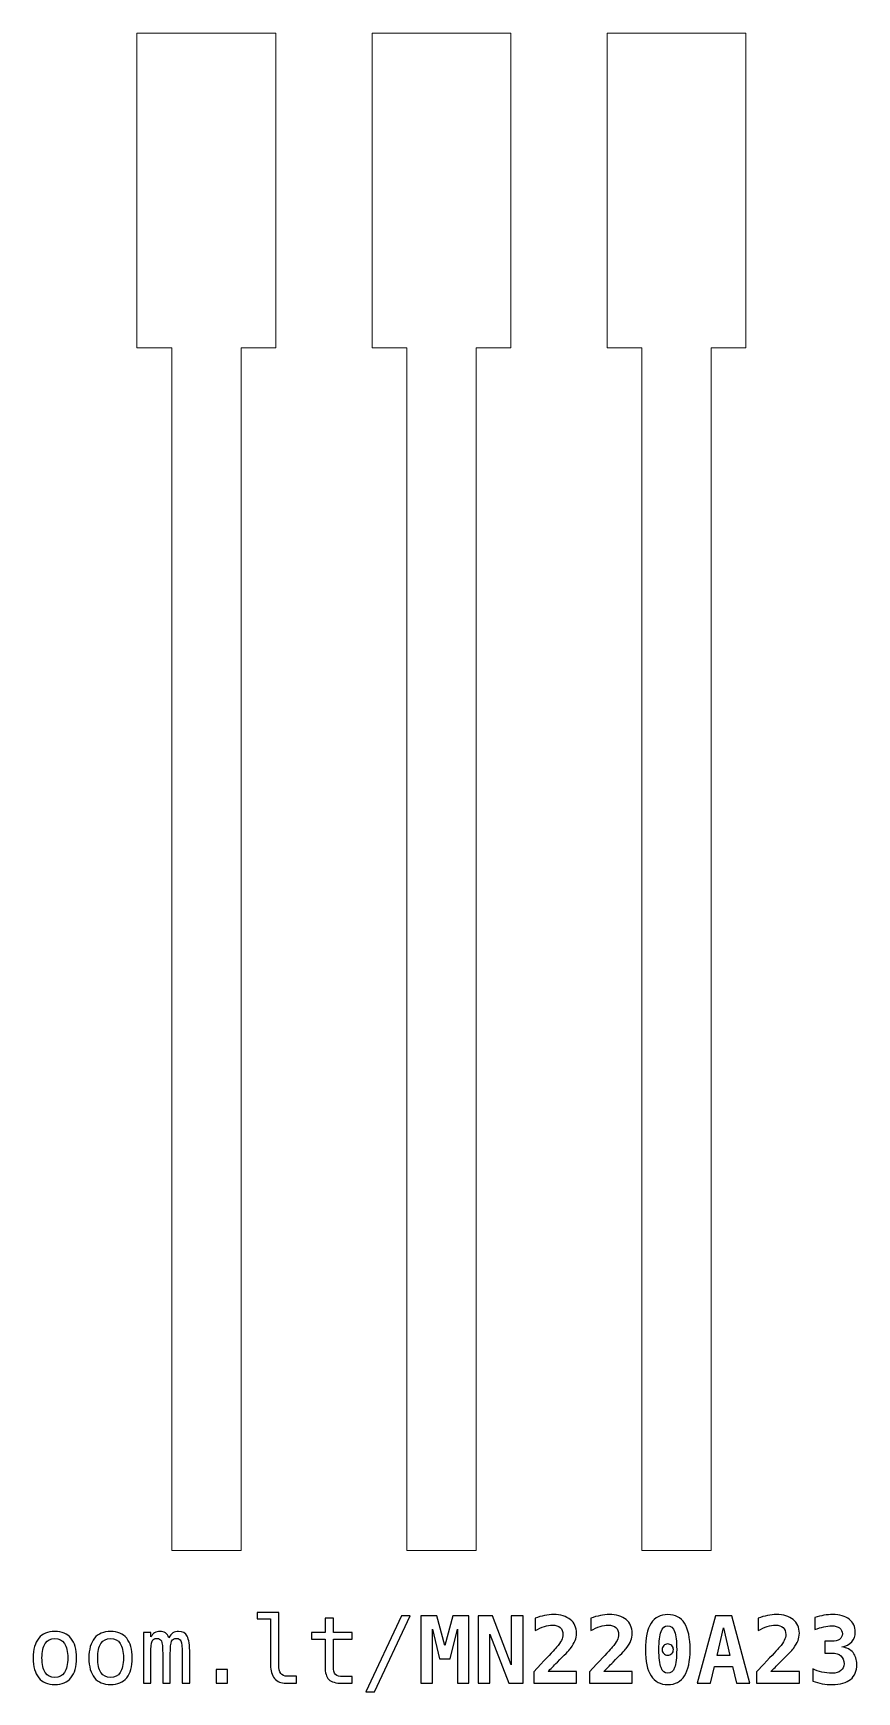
# Model space of a CAD drawing. Header units: centimetres. Extents: x -11.36 to -9.65, y -16.64 to -13.
# Drawn here: x -10.941 to -10.051, y -16.643 to -14.85 of the extents above; entities that cross this region are included whole.
import ezdxf

# ---------------------------------------------------------------- set-up
doc = ezdxf.new("R2010")
doc.units = ezdxf.units.CM
doc.header["$MEASUREMENT"] = 0
doc.layers.add('Layer 1', color=7, linetype='Continuous')

msp = doc.modelspace()

# ---------------------------------------------------------------- linework, layer by layer
at = {"layer": 'Layer 1', "lineweight": 20}
for points in [[(-10.829, -14.85001), (-10.829, -14.85001), (-10.679, -14.85001), (-10.679, -14.85001), (-10.679, -14.85001), (-10.679, -14.85001), (-10.679, -15.19001), (-10.679, -15.19001), (-10.679, -15.19001), (-10.679, -15.19001), (-10.7165, -15.19001), (-10.7165, -15.19001), (-10.7165, -15.19001), (-10.7165, -15.19001), (-10.7165, -16.49), (-10.7165, -16.49), (-10.7165, -16.49), (-10.7165, -16.49), (-10.7915, -16.49), (-10.7915, -16.49), (-10.7915, -16.49), (-10.7915, -16.49), (-10.7915, -15.19001), (-10.7915, -15.19001), (-10.7915, -15.19001), (-10.7915, -15.19001), (-10.829, -15.19001), (-10.829, -15.19001), (-10.829, -15.19001), (-10.829, -15.19001), (-10.829, -14.85001), (-10.829, -14.85001)], [(-10.575, -14.85001), (-10.575, -14.85001), (-10.425, -14.85001), (-10.425, -14.85001), (-10.425, -14.85001), (-10.425, -14.85001), (-10.425, -15.19001), (-10.425, -15.19001), (-10.425, -15.19001), (-10.425, -15.19001), (-10.4625, -15.19001), (-10.4625, -15.19001), (-10.4625, -15.19001), (-10.4625, -15.19001), (-10.4625, -16.49), (-10.4625, -16.49), (-10.4625, -16.49), (-10.4625, -16.49), (-10.5375, -16.49), (-10.5375, -16.49), (-10.5375, -16.49), (-10.5375, -16.49), (-10.5375, -15.19001), (-10.5375, -15.19001), (-10.5375, -15.19001), (-10.5375, -15.19001), (-10.575, -15.19001), (-10.575, -15.19001), (-10.575, -15.19001), (-10.575, -15.19001), (-10.575, -14.85001), (-10.575, -14.85001)], [(-10.321, -14.85001), (-10.321, -14.85001), (-10.171, -14.85001), (-10.171, -14.85001), (-10.171, -14.85001), (-10.171, -14.85001), (-10.171, -15.19001), (-10.171, -15.19001), (-10.171, -15.19001), (-10.171, -15.19001), (-10.2085, -15.19001), (-10.2085, -15.19001), (-10.2085, -15.19001), (-10.2085, -15.19001), (-10.2085, -16.49), (-10.2085, -16.49), (-10.2085, -16.49), (-10.2085, -16.49), (-10.2835, -16.49), (-10.2835, -16.49), (-10.2835, -16.49), (-10.2835, -16.49), (-10.2835, -15.19001), (-10.2835, -15.19001), (-10.2835, -15.19001), (-10.2835, -15.19001), (-10.321, -15.19001), (-10.321, -15.19001), (-10.321, -15.19001), (-10.321, -15.19001), (-10.321, -14.85001), (-10.321, -14.85001)]]:
    msp.add_open_spline(points, degree=3, knots=[0, 0, 0, 0, 0.125, 0.125, 0.125, 0.125, 0.25, 0.25, 0.25, 0.25, 0.375, 0.375, 0.375, 0.375, 0.5, 0.5, 0.5, 0.5, 0.625, 0.625, 0.625, 0.625, 0.75, 0.75, 0.75, 0.75, 0.875, 0.875, 0.875, 0.875, 1, 1, 1, 1], dxfattribs=at)
at = {"layer": 'Layer 1', "color": 250}
for points, knots in [([(-10.67578, -16.6138), (-10.67578, -16.61784), (-10.67504, -16.62087), (-10.67356, -16.62292), (-10.67356, -16.62292), (-10.67208, -16.62497), (-10.66989, -16.626), (-10.66699, -16.626), (-10.66699, -16.626), (-10.66699, -16.626), (-10.65649, -16.626), (-10.65649, -16.626), (-10.65649, -16.626), (-10.65649, -16.626), (-10.65649, -16.63362), (-10.65649, -16.63362), (-10.65649, -16.63362), (-10.65649, -16.63362), (-10.66786, -16.63362), (-10.66786, -16.63362), (-10.66786, -16.63362), (-10.67324, -16.63362), (-10.67739, -16.63189), (-10.68034, -16.62844), (-10.68034, -16.62844), (-10.68329, -16.62499), (-10.68476, -16.6201), (-10.68476, -16.6138), (-10.68476, -16.6138), (-10.68476, -16.6138), (-10.68476, -16.56413), (-10.68476, -16.56413), (-10.68476, -16.56413), (-10.68476, -16.56413), (-10.69916, -16.56413), (-10.69916, -16.56413), (-10.69916, -16.56413), (-10.69916, -16.56413), (-10.69916, -16.5571), (-10.69916, -16.5571), (-10.69916, -16.5571), (-10.69916, -16.5571), (-10.67578, -16.5571), (-10.67578, -16.5571), (-10.67578, -16.5571), (-10.67578, -16.5571), (-10.67578, -16.6138), (-10.67578, -16.6138)], [0, 0, 0, 0, 0.0833333, 0.0833333, 0.0833333, 0.0833333, 0.1666667, 0.1666667, 0.1666667, 0.1666667, 0.25, 0.25, 0.25, 0.25, 0.3333333, 0.3333333, 0.3333333, 0.3333333, 0.4166667, 0.4166667, 0.4166667, 0.4166667, 0.5, 0.5, 0.5, 0.5, 0.5833333, 0.5833333, 0.5833333, 0.5833333, 0.6666667, 0.6666667, 0.6666667, 0.6666667, 0.75, 0.75, 0.75, 0.75, 0.8333333, 0.8333333, 0.8333333, 0.8333333, 0.9166667, 0.9166667, 0.9166667, 0.9166667, 1, 1, 1, 1]), ([(-10.61678, -16.5634), (-10.61678, -16.5634), (-10.61678, -16.57893), (-10.61678, -16.57893), (-10.61678, -16.57893), (-10.61678, -16.57893), (-10.59636, -16.57893), (-10.59636, -16.57893), (-10.59636, -16.57893), (-10.59636, -16.57893), (-10.59636, -16.58592), (-10.59636, -16.58592), (-10.59636, -16.58592), (-10.59636, -16.58592), (-10.61678, -16.58592), (-10.61678, -16.58592), (-10.61678, -16.58592), (-10.61678, -16.58592), (-10.61678, -16.6156), (-10.61678, -16.6156), (-10.61678, -16.6156), (-10.61678, -16.61964), (-10.61602, -16.62245), (-10.61448, -16.62404), (-10.61448, -16.62404), (-10.61295, -16.62564), (-10.61028, -16.62644), (-10.60648, -16.62644), (-10.60648, -16.62644), (-10.60648, -16.62644), (-10.59636, -16.62644), (-10.59636, -16.62644), (-10.59636, -16.62644), (-10.59636, -16.62644), (-10.59636, -16.63362), (-10.59636, -16.63362), (-10.59636, -16.63362), (-10.59636, -16.63362), (-10.60735, -16.63362), (-10.60735, -16.63362), (-10.60735, -16.63362), (-10.6141, -16.63362), (-10.61885, -16.63227), (-10.62162, -16.62957), (-10.62162, -16.62957), (-10.62438, -16.62687), (-10.62577, -16.6222), (-10.62577, -16.6156), (-10.62577, -16.6156), (-10.62577, -16.6156), (-10.62577, -16.58592), (-10.62577, -16.58592), (-10.62577, -16.58592), (-10.62577, -16.58592), (-10.64037, -16.58592), (-10.64037, -16.58592), (-10.64037, -16.58592), (-10.64037, -16.58592), (-10.64037, -16.57893), (-10.64037, -16.57893), (-10.64037, -16.57893), (-10.64037, -16.57893), (-10.62577, -16.57893), (-10.62577, -16.57893), (-10.62577, -16.57893), (-10.62577, -16.57893), (-10.62577, -16.5634), (-10.62577, -16.5634), (-10.62577, -16.5634), (-10.62577, -16.5634), (-10.61678, -16.5634), (-10.61678, -16.5634)], [0, 0, 0, 0, 0.0555556, 0.0555556, 0.0555556, 0.0555556, 0.1111111, 0.1111111, 0.1111111, 0.1111111, 0.1666667, 0.1666667, 0.1666667, 0.1666667, 0.2222222, 0.2222222, 0.2222222, 0.2222222, 0.2777778, 0.2777778, 0.2777778, 0.2777778, 0.3333333, 0.3333333, 0.3333333, 0.3333333, 0.3888889, 0.3888889, 0.3888889, 0.3888889, 0.4444444, 0.4444444, 0.4444444, 0.4444444, 0.5, 0.5, 0.5, 0.5, 0.5555556, 0.5555556, 0.5555556, 0.5555556, 0.6111111, 0.6111111, 0.6111111, 0.6111111, 0.6666667, 0.6666667, 0.6666667, 0.6666667, 0.7222222, 0.7222222, 0.7222222, 0.7222222, 0.7777778, 0.7777778, 0.7777778, 0.7777778, 0.8333333, 0.8333333, 0.8333333, 0.8333333, 0.8888889, 0.8888889, 0.8888889, 0.8888889, 0.9444444, 0.9444444, 0.9444444, 0.9444444, 1, 1, 1, 1]), ([(-10.54314, -16.56071), (-10.54314, -16.56071), (-10.53385, -16.56071), (-10.53385, -16.56071), (-10.53385, -16.56071), (-10.53385, -16.56071), (-10.57224, -16.6429), (-10.57224, -16.6429), (-10.57224, -16.6429), (-10.57224, -16.6429), (-10.58158, -16.6429), (-10.58158, -16.6429), (-10.58158, -16.6429), (-10.58158, -16.6429), (-10.54314, -16.56071), (-10.54314, -16.56071)], [0, 0, 0, 0, 0.25, 0.25, 0.25, 0.25, 0.5, 0.5, 0.5, 0.5, 0.75, 0.75, 0.75, 0.75, 1, 1, 1, 1]), ([(-10.52215, -16.56071), (-10.52215, -16.56071), (-10.50496, -16.56071), (-10.50496, -16.56071), (-10.50496, -16.56071), (-10.50496, -16.56071), (-10.49626, -16.5927), (-10.49626, -16.5927), (-10.49626, -16.5927), (-10.49626, -16.5927), (-10.48763, -16.56071), (-10.48763, -16.56071), (-10.48763, -16.56071), (-10.48763, -16.56071), (-10.47034, -16.56071), (-10.47034, -16.56071), (-10.47034, -16.56071), (-10.47034, -16.56071), (-10.47034, -16.63362), (-10.47034, -16.63362), (-10.47034, -16.63362), (-10.47034, -16.63362), (-10.48275, -16.63362), (-10.48275, -16.63362), (-10.48275, -16.63362), (-10.48275, -16.63362), (-10.48275, -16.57521), (-10.48275, -16.57521), (-10.48275, -16.57521), (-10.48275, -16.57521), (-10.49046, -16.6071), (-10.49046, -16.6071), (-10.49046, -16.6071), (-10.49046, -16.6071), (-10.50193, -16.6071), (-10.50193, -16.6071), (-10.50193, -16.6071), (-10.50193, -16.6071), (-10.50975, -16.57521), (-10.50975, -16.57521), (-10.50975, -16.57521), (-10.50975, -16.57521), (-10.50975, -16.63362), (-10.50975, -16.63362), (-10.50975, -16.63362), (-10.50975, -16.63362), (-10.52215, -16.63362), (-10.52215, -16.63362), (-10.52215, -16.63362), (-10.52215, -16.63362), (-10.52215, -16.56071), (-10.52215, -16.56071)], [0, 0, 0, 0, 0.0769231, 0.0769231, 0.0769231, 0.0769231, 0.1538462, 0.1538462, 0.1538462, 0.1538462, 0.2307692, 0.2307692, 0.2307692, 0.2307692, 0.3076923, 0.3076923, 0.3076923, 0.3076923, 0.3846154, 0.3846154, 0.3846154, 0.3846154, 0.4615385, 0.4615385, 0.4615385, 0.4615385, 0.5384615, 0.5384615, 0.5384615, 0.5384615, 0.6153846, 0.6153846, 0.6153846, 0.6153846, 0.6923077, 0.6923077, 0.6923077, 0.6923077, 0.7692308, 0.7692308, 0.7692308, 0.7692308, 0.8461538, 0.8461538, 0.8461538, 0.8461538, 0.9230769, 0.9230769, 0.9230769, 0.9230769, 1, 1, 1, 1]), ([(-10.46032, -16.56071), (-10.46032, -16.56071), (-10.44484, -16.56071), (-10.44484, -16.56071), (-10.44484, -16.56071), (-10.44484, -16.56071), (-10.42454, -16.6137), (-10.42454, -16.6137), (-10.42454, -16.6137), (-10.42454, -16.6137), (-10.42454, -16.56071), (-10.42454, -16.56071), (-10.42454, -16.56071), (-10.42454, -16.56071), (-10.41183, -16.56071), (-10.41183, -16.56071), (-10.41183, -16.56071), (-10.41183, -16.56071), (-10.41183, -16.63362), (-10.41183, -16.63362), (-10.41183, -16.63362), (-10.41183, -16.63362), (-10.42722, -16.63362), (-10.42722, -16.63362), (-10.42722, -16.63362), (-10.42722, -16.63362), (-10.44762, -16.58063), (-10.44762, -16.58063), (-10.44762, -16.58063), (-10.44762, -16.58063), (-10.44762, -16.63362), (-10.44762, -16.63362), (-10.44762, -16.63362), (-10.44762, -16.63362), (-10.46032, -16.63362), (-10.46032, -16.63362), (-10.46032, -16.63362), (-10.46032, -16.63362), (-10.46032, -16.56071), (-10.46032, -16.56071)], [0, 0, 0, 0, 0.1, 0.1, 0.1, 0.1, 0.2, 0.2, 0.2, 0.2, 0.3, 0.3, 0.3, 0.3, 0.4, 0.4, 0.4, 0.4, 0.5, 0.5, 0.5, 0.5, 0.6, 0.6, 0.6, 0.6, 0.7, 0.7, 0.7, 0.7, 0.8, 0.8, 0.8, 0.8, 0.9, 0.9, 0.9, 0.9, 1, 1, 1, 1]), ([(-10.38474, -16.62092), (-10.38474, -16.62092), (-10.35402, -16.62092), (-10.35402, -16.62092), (-10.35402, -16.62092), (-10.35402, -16.62092), (-10.35402, -16.63362), (-10.35402, -16.63362), (-10.35402, -16.63362), (-10.35402, -16.63362), (-10.40031, -16.63362), (-10.40031, -16.63362), (-10.40031, -16.63362), (-10.40031, -16.63362), (-10.40031, -16.6213), (-10.40031, -16.6213), (-10.40031, -16.6213), (-10.40031, -16.6213), (-10.3925, -16.61302), (-10.3925, -16.61302), (-10.3925, -16.61302), (-10.38323, -16.60315), (-10.37759, -16.59708), (-10.37561, -16.5948), (-10.37561, -16.5948), (-10.37318, -16.592), (-10.37141, -16.58952), (-10.37034, -16.58735), (-10.37034, -16.58735), (-10.36926, -16.58518), (-10.36873, -16.58305), (-10.36873, -16.58093), (-10.36873, -16.58093), (-10.36873, -16.57768), (-10.36971, -16.57516), (-10.37168, -16.5734), (-10.37168, -16.5734), (-10.37364, -16.57161), (-10.37644, -16.57073), (-10.38004, -16.57073), (-10.38004, -16.57073), (-10.38263, -16.57073), (-10.38551, -16.57125), (-10.38871, -16.57226), (-10.38871, -16.57226), (-10.39193, -16.5733), (-10.39526, -16.57478), (-10.39875, -16.57673), (-10.39875, -16.57673), (-10.39875, -16.57673), (-10.39875, -16.5633), (-10.39875, -16.5633), (-10.39875, -16.5633), (-10.39526, -16.56203), (-10.39186, -16.56106), (-10.38851, -16.5604), (-10.38851, -16.5604), (-10.38518, -16.55973), (-10.38198, -16.5594), (-10.37893, -16.5594), (-10.37893, -16.5594), (-10.37121, -16.5594), (-10.36514, -16.5612), (-10.36074, -16.5648), (-10.36074, -16.5648), (-10.35633, -16.56838), (-10.35412, -16.5733), (-10.35412, -16.57951), (-10.35412, -16.57951), (-10.35412, -16.58238), (-10.35461, -16.58507), (-10.35556, -16.58757), (-10.35556, -16.58757), (-10.35653, -16.59008), (-10.35818, -16.59287), (-10.36053, -16.59592), (-10.36053, -16.59592), (-10.36224, -16.59813), (-10.36698, -16.60312), (-10.37473, -16.61087), (-10.37473, -16.61087), (-10.37893, -16.61505), (-10.38226, -16.61842), (-10.38474, -16.62092)], [0, 0, 0, 0, 0.047619, 0.047619, 0.047619, 0.047619, 0.0952381, 0.0952381, 0.0952381, 0.0952381, 0.1428571, 0.1428571, 0.1428571, 0.1428571, 0.1904762, 0.1904762, 0.1904762, 0.1904762, 0.2380952, 0.2380952, 0.2380952, 0.2380952, 0.2857143, 0.2857143, 0.2857143, 0.2857143, 0.3333333, 0.3333333, 0.3333333, 0.3333333, 0.3809524, 0.3809524, 0.3809524, 0.3809524, 0.4285714, 0.4285714, 0.4285714, 0.4285714, 0.4761905, 0.4761905, 0.4761905, 0.4761905, 0.5238095, 0.5238095, 0.5238095, 0.5238095, 0.5714286, 0.5714286, 0.5714286, 0.5714286, 0.6190476, 0.6190476, 0.6190476, 0.6190476, 0.6666667, 0.6666667, 0.6666667, 0.6666667, 0.7142857, 0.7142857, 0.7142857, 0.7142857, 0.7619048, 0.7619048, 0.7619048, 0.7619048, 0.8095238, 0.8095238, 0.8095238, 0.8095238, 0.8571429, 0.8571429, 0.8571429, 0.8571429, 0.9047619, 0.9047619, 0.9047619, 0.9047619, 0.952381, 0.952381, 0.952381, 0.952381, 1, 1, 1, 1]), ([(-10.32453, -16.62092), (-10.32453, -16.62092), (-10.29381, -16.62092), (-10.29381, -16.62092), (-10.29381, -16.62092), (-10.29381, -16.62092), (-10.29381, -16.63362), (-10.29381, -16.63362), (-10.29381, -16.63362), (-10.29381, -16.63362), (-10.3401, -16.63362), (-10.3401, -16.63362), (-10.3401, -16.63362), (-10.3401, -16.63362), (-10.3401, -16.6213), (-10.3401, -16.6213), (-10.3401, -16.6213), (-10.3401, -16.6213), (-10.33229, -16.61302), (-10.33229, -16.61302), (-10.33229, -16.61302), (-10.32302, -16.60315), (-10.31738, -16.59708), (-10.3154, -16.5948), (-10.3154, -16.5948), (-10.31297, -16.592), (-10.3112, -16.58952), (-10.31013, -16.58735), (-10.31013, -16.58735), (-10.30905, -16.58518), (-10.30852, -16.58305), (-10.30852, -16.58093), (-10.30852, -16.58093), (-10.30852, -16.57768), (-10.3095, -16.57516), (-10.31147, -16.5734), (-10.31147, -16.5734), (-10.31343, -16.57161), (-10.31623, -16.57073), (-10.31983, -16.57073), (-10.31983, -16.57073), (-10.32242, -16.57073), (-10.3253, -16.57125), (-10.3285, -16.57226), (-10.3285, -16.57226), (-10.33172, -16.5733), (-10.33505, -16.57478), (-10.33854, -16.57673), (-10.33854, -16.57673), (-10.33854, -16.57673), (-10.33854, -16.5633), (-10.33854, -16.5633), (-10.33854, -16.5633), (-10.33505, -16.56203), (-10.33165, -16.56106), (-10.3283, -16.5604), (-10.3283, -16.5604), (-10.32497, -16.55973), (-10.32177, -16.5594), (-10.31872, -16.5594), (-10.31872, -16.5594), (-10.311, -16.5594), (-10.30493, -16.5612), (-10.30053, -16.5648), (-10.30053, -16.5648), (-10.29612, -16.56838), (-10.29391, -16.5733), (-10.29391, -16.57951), (-10.29391, -16.57951), (-10.29391, -16.58238), (-10.2944, -16.58507), (-10.29535, -16.58757), (-10.29535, -16.58757), (-10.29632, -16.59008), (-10.29797, -16.59287), (-10.30032, -16.59592), (-10.30032, -16.59592), (-10.30203, -16.59813), (-10.30677, -16.60312), (-10.31452, -16.61087), (-10.31452, -16.61087), (-10.31872, -16.61505), (-10.32205, -16.61842), (-10.32453, -16.62092)], [0, 0, 0, 0, 0.047619, 0.047619, 0.047619, 0.047619, 0.0952381, 0.0952381, 0.0952381, 0.0952381, 0.1428571, 0.1428571, 0.1428571, 0.1428571, 0.1904762, 0.1904762, 0.1904762, 0.1904762, 0.2380952, 0.2380952, 0.2380952, 0.2380952, 0.2857143, 0.2857143, 0.2857143, 0.2857143, 0.3333333, 0.3333333, 0.3333333, 0.3333333, 0.3809524, 0.3809524, 0.3809524, 0.3809524, 0.4285714, 0.4285714, 0.4285714, 0.4285714, 0.4761905, 0.4761905, 0.4761905, 0.4761905, 0.5238095, 0.5238095, 0.5238095, 0.5238095, 0.5714286, 0.5714286, 0.5714286, 0.5714286, 0.6190476, 0.6190476, 0.6190476, 0.6190476, 0.6666667, 0.6666667, 0.6666667, 0.6666667, 0.7142857, 0.7142857, 0.7142857, 0.7142857, 0.7619048, 0.7619048, 0.7619048, 0.7619048, 0.8095238, 0.8095238, 0.8095238, 0.8095238, 0.8571429, 0.8571429, 0.8571429, 0.8571429, 0.9047619, 0.9047619, 0.9047619, 0.9047619, 0.952381, 0.952381, 0.952381, 0.952381, 1, 1, 1, 1]), ([(-10.27951, -16.59723), (-10.27951, -16.58462), (-10.27751, -16.57515), (-10.27351, -16.56885), (-10.27351, -16.56885), (-10.26949, -16.56255), (-10.26347, -16.5594), (-10.25542, -16.5594), (-10.25542, -16.5594), (-10.24736, -16.5594), (-10.24132, -16.56253), (-10.23731, -16.56881), (-10.23731, -16.56881), (-10.2333, -16.5751), (-10.2313, -16.58458), (-10.2313, -16.59723), (-10.2313, -16.59723), (-10.2313, -16.60987), (-10.2333, -16.61934), (-10.23731, -16.62562), (-10.23731, -16.62562), (-10.24132, -16.6319), (-10.24736, -16.63504), (-10.25542, -16.63504), (-10.25542, -16.63504), (-10.26347, -16.63504), (-10.26949, -16.63189), (-10.27351, -16.62559), (-10.27351, -16.62559), (-10.27751, -16.61929), (-10.27951, -16.60983), (-10.27951, -16.59723)], [0, 0, 0, 0, 0.125, 0.125, 0.125, 0.125, 0.25, 0.25, 0.25, 0.25, 0.375, 0.375, 0.375, 0.375, 0.5, 0.5, 0.5, 0.5, 0.625, 0.625, 0.625, 0.625, 0.75, 0.75, 0.75, 0.75, 0.875, 0.875, 0.875, 0.875, 1, 1, 1, 1]), ([(-10.204, -16.56071), (-10.204, -16.56071), (-10.18638, -16.56071), (-10.18638, -16.56071), (-10.18638, -16.56071), (-10.18638, -16.56071), (-10.16669, -16.63362), (-10.16669, -16.63362), (-10.16669, -16.63362), (-10.16669, -16.63362), (-10.1811, -16.63362), (-10.1811, -16.63362), (-10.1811, -16.63362), (-10.1811, -16.63362), (-10.1856, -16.6156), (-10.1856, -16.6156), (-10.1856, -16.6156), (-10.1856, -16.6156), (-10.20488, -16.6156), (-10.20488, -16.6156), (-10.20488, -16.6156), (-10.20488, -16.6156), (-10.20928, -16.63362), (-10.20928, -16.63362), (-10.20928, -16.63362), (-10.20928, -16.63362), (-10.22368, -16.63362), (-10.22368, -16.63362), (-10.22368, -16.63362), (-10.22368, -16.63362), (-10.204, -16.56071), (-10.204, -16.56071)], [0, 0, 0, 0, 0.125, 0.125, 0.125, 0.125, 0.25, 0.25, 0.25, 0.25, 0.375, 0.375, 0.375, 0.375, 0.5, 0.5, 0.5, 0.5, 0.625, 0.625, 0.625, 0.625, 0.75, 0.75, 0.75, 0.75, 0.875, 0.875, 0.875, 0.875, 1, 1, 1, 1]), ([(-10.1439, -16.62092), (-10.1439, -16.62092), (-10.11318, -16.62092), (-10.11318, -16.62092), (-10.11318, -16.62092), (-10.11318, -16.62092), (-10.11318, -16.63362), (-10.11318, -16.63362), (-10.11318, -16.63362), (-10.11318, -16.63362), (-10.15947, -16.63362), (-10.15947, -16.63362), (-10.15947, -16.63362), (-10.15947, -16.63362), (-10.15947, -16.6213), (-10.15947, -16.6213), (-10.15947, -16.6213), (-10.15947, -16.6213), (-10.15166, -16.61302), (-10.15166, -16.61302), (-10.15166, -16.61302), (-10.14239, -16.60315), (-10.13675, -16.59708), (-10.13477, -16.5948), (-10.13477, -16.5948), (-10.13234, -16.592), (-10.13057, -16.58952), (-10.1295, -16.58735), (-10.1295, -16.58735), (-10.12842, -16.58518), (-10.12789, -16.58305), (-10.12789, -16.58093), (-10.12789, -16.58093), (-10.12789, -16.57768), (-10.12887, -16.57516), (-10.13084, -16.5734), (-10.13084, -16.5734), (-10.1328, -16.57161), (-10.1356, -16.57073), (-10.1392, -16.57073), (-10.1392, -16.57073), (-10.14179, -16.57073), (-10.14467, -16.57125), (-10.14787, -16.57226), (-10.14787, -16.57226), (-10.15109, -16.5733), (-10.15442, -16.57478), (-10.15791, -16.57673), (-10.15791, -16.57673), (-10.15791, -16.57673), (-10.15791, -16.5633), (-10.15791, -16.5633), (-10.15791, -16.5633), (-10.15442, -16.56203), (-10.15102, -16.56106), (-10.14767, -16.5604), (-10.14767, -16.5604), (-10.14434, -16.55973), (-10.14114, -16.5594), (-10.13809, -16.5594), (-10.13809, -16.5594), (-10.13037, -16.5594), (-10.1243, -16.5612), (-10.1199, -16.5648), (-10.1199, -16.5648), (-10.11549, -16.56838), (-10.11328, -16.5733), (-10.11328, -16.57951), (-10.11328, -16.57951), (-10.11328, -16.58238), (-10.11377, -16.58507), (-10.11472, -16.58757), (-10.11472, -16.58757), (-10.11569, -16.59008), (-10.11734, -16.59287), (-10.11969, -16.59592), (-10.11969, -16.59592), (-10.1214, -16.59813), (-10.12614, -16.60312), (-10.13389, -16.61087), (-10.13389, -16.61087), (-10.13809, -16.61505), (-10.14142, -16.61842), (-10.1439, -16.62092)], [0, 0, 0, 0, 0.047619, 0.047619, 0.047619, 0.047619, 0.0952381, 0.0952381, 0.0952381, 0.0952381, 0.1428571, 0.1428571, 0.1428571, 0.1428571, 0.1904762, 0.1904762, 0.1904762, 0.1904762, 0.2380952, 0.2380952, 0.2380952, 0.2380952, 0.2857143, 0.2857143, 0.2857143, 0.2857143, 0.3333333, 0.3333333, 0.3333333, 0.3333333, 0.3809524, 0.3809524, 0.3809524, 0.3809524, 0.4285714, 0.4285714, 0.4285714, 0.4285714, 0.4761905, 0.4761905, 0.4761905, 0.4761905, 0.5238095, 0.5238095, 0.5238095, 0.5238095, 0.5714286, 0.5714286, 0.5714286, 0.5714286, 0.6190476, 0.6190476, 0.6190476, 0.6190476, 0.6666667, 0.6666667, 0.6666667, 0.6666667, 0.7142857, 0.7142857, 0.7142857, 0.7142857, 0.7619048, 0.7619048, 0.7619048, 0.7619048, 0.8095238, 0.8095238, 0.8095238, 0.8095238, 0.8571429, 0.8571429, 0.8571429, 0.8571429, 0.9047619, 0.9047619, 0.9047619, 0.9047619, 0.952381, 0.952381, 0.952381, 0.952381, 1, 1, 1, 1]), ([(-10.07808, -16.601), (-10.07808, -16.601), (-10.08579, -16.601), (-10.08579, -16.601), (-10.08579, -16.601), (-10.08579, -16.601), (-10.08579, -16.5883), (-10.08579, -16.5883), (-10.08579, -16.5883), (-10.08579, -16.5883), (-10.07808, -16.5883), (-10.07808, -16.5883), (-10.07808, -16.5883), (-10.07451, -16.5883), (-10.07173, -16.5876), (-10.06976, -16.58618), (-10.06976, -16.58618), (-10.06779, -16.58477), (-10.06681, -16.58276), (-10.06681, -16.5802), (-10.06681, -16.5802), (-10.06681, -16.5775), (-10.06779, -16.57538), (-10.06976, -16.57386), (-10.06976, -16.57386), (-10.07173, -16.57235), (-10.07451, -16.5716), (-10.07808, -16.5716), (-10.07808, -16.5716), (-10.08081, -16.5716), (-10.08374, -16.57195), (-10.08686, -16.57263), (-10.08686, -16.57263), (-10.09, -16.57331), (-10.09323, -16.57431), (-10.09658, -16.57561), (-10.09658, -16.57561), (-10.09658, -16.57561), (-10.09658, -16.56253), (-10.09658, -16.56253), (-10.09658, -16.56253), (-10.09323, -16.56151), (-10.08993, -16.56075), (-10.08668, -16.5602), (-10.08668, -16.5602), (-10.08341, -16.55966), (-10.08029, -16.5594), (-10.07729, -16.5594), (-10.07729, -16.5594), (-10.06961, -16.5594), (-10.06363, -16.56108), (-10.05934, -16.56443), (-10.05934, -16.56443), (-10.05504, -16.56778), (-10.05289, -16.5724), (-10.05289, -16.5783), (-10.05289, -16.5783), (-10.05289, -16.58261), (-10.05412, -16.58617), (-10.05661, -16.58892), (-10.05661, -16.58892), (-10.05908, -16.59167), (-10.06261, -16.59347), (-10.06719, -16.5943), (-10.06719, -16.5943), (-10.06199, -16.59522), (-10.05801, -16.5973), (-10.05528, -16.60053), (-10.05528, -16.60053), (-10.05254, -16.60377), (-10.05117, -16.60803), (-10.05117, -16.6133), (-10.05117, -16.6133), (-10.05117, -16.62037), (-10.05344, -16.62575), (-10.05796, -16.62947), (-10.05796, -16.62947), (-10.06249, -16.63319), (-10.06906, -16.63504), (-10.07769, -16.63504), (-10.07769, -16.63504), (-10.08136, -16.63504), (-10.08498, -16.63472), (-10.08855, -16.6341), (-10.08855, -16.6341), (-10.09211, -16.63349), (-10.09553, -16.63259), (-10.09878, -16.63142), (-10.09878, -16.63142), (-10.09878, -16.63142), (-10.09878, -16.61804), (-10.09878, -16.61804), (-10.09878, -16.61804), (-10.09571, -16.61957), (-10.09241, -16.62074), (-10.08886, -16.62154), (-10.08886, -16.62154), (-10.08533, -16.62234), (-10.08159, -16.62274), (-10.07769, -16.62274), (-10.07769, -16.62274), (-10.07378, -16.62274), (-10.07069, -16.62184), (-10.06841, -16.62002), (-10.06841, -16.62002), (-10.06613, -16.61822), (-10.06499, -16.61578), (-10.06499, -16.61272), (-10.06499, -16.61272), (-10.06499, -16.60898), (-10.06613, -16.60608), (-10.06841, -16.60405), (-10.06841, -16.60405), (-10.07069, -16.60202), (-10.07391, -16.601), (-10.07808, -16.601)], [0, 0, 0, 0, 0.0344828, 0.0344828, 0.0344828, 0.0344828, 0.0689655, 0.0689655, 0.0689655, 0.0689655, 0.1034483, 0.1034483, 0.1034483, 0.1034483, 0.137931, 0.137931, 0.137931, 0.137931, 0.1724138, 0.1724138, 0.1724138, 0.1724138, 0.2068966, 0.2068966, 0.2068966, 0.2068966, 0.2413793, 0.2413793, 0.2413793, 0.2413793, 0.2758621, 0.2758621, 0.2758621, 0.2758621, 0.3103448, 0.3103448, 0.3103448, 0.3103448, 0.3448276, 0.3448276, 0.3448276, 0.3448276, 0.3793103, 0.3793103, 0.3793103, 0.3793103, 0.4137931, 0.4137931, 0.4137931, 0.4137931, 0.4482759, 0.4482759, 0.4482759, 0.4482759, 0.4827586, 0.4827586, 0.4827586, 0.4827586, 0.5172414, 0.5172414, 0.5172414, 0.5172414, 0.5517241, 0.5517241, 0.5517241, 0.5517241, 0.5862069, 0.5862069, 0.5862069, 0.5862069, 0.6206897, 0.6206897, 0.6206897, 0.6206897, 0.6551724, 0.6551724, 0.6551724, 0.6551724, 0.6896552, 0.6896552, 0.6896552, 0.6896552, 0.7241379, 0.7241379, 0.7241379, 0.7241379, 0.7586207, 0.7586207, 0.7586207, 0.7586207, 0.7931034, 0.7931034, 0.7931034, 0.7931034, 0.8275862, 0.8275862, 0.8275862, 0.8275862, 0.862069, 0.862069, 0.862069, 0.862069, 0.8965517, 0.8965517, 0.8965517, 0.8965517, 0.9310345, 0.9310345, 0.9310345, 0.9310345, 0.9655172, 0.9655172, 0.9655172, 0.9655172, 1, 1, 1, 1]), ([(-10.91773, -16.57761), (-10.91015, -16.57761), (-10.90435, -16.58006), (-10.90033, -16.58498), (-10.90033, -16.58498), (-10.89631, -16.5899), (-10.8943, -16.59702), (-10.8943, -16.60632), (-10.8943, -16.60632), (-10.8943, -16.61567), (-10.8963, -16.62279), (-10.9003, -16.62769), (-10.9003, -16.62769), (-10.90432, -16.63259), (-10.91012, -16.63504), (-10.91773, -16.63504), (-10.91773, -16.63504), (-10.92533, -16.63504), (-10.93112, -16.63259), (-10.93514, -16.62769), (-10.93514, -16.62769), (-10.93914, -16.62279), (-10.94114, -16.61567), (-10.94114, -16.60632), (-10.94114, -16.60632), (-10.94114, -16.59702), (-10.93914, -16.5899), (-10.93514, -16.58498), (-10.93514, -16.58498), (-10.93112, -16.58006), (-10.92533, -16.57761), (-10.91773, -16.57761)], [0, 0, 0, 0, 0.125, 0.125, 0.125, 0.125, 0.25, 0.25, 0.25, 0.25, 0.375, 0.375, 0.375, 0.375, 0.5, 0.5, 0.5, 0.5, 0.625, 0.625, 0.625, 0.625, 0.75, 0.75, 0.75, 0.75, 0.875, 0.875, 0.875, 0.875, 1, 1, 1, 1]), ([(-10.85752, -16.57761), (-10.84994, -16.57761), (-10.84414, -16.58006), (-10.84012, -16.58498), (-10.84012, -16.58498), (-10.8361, -16.5899), (-10.83409, -16.59702), (-10.83409, -16.60632), (-10.83409, -16.60632), (-10.83409, -16.61567), (-10.83609, -16.62279), (-10.84009, -16.62769), (-10.84009, -16.62769), (-10.84411, -16.63259), (-10.84991, -16.63504), (-10.85752, -16.63504), (-10.85752, -16.63504), (-10.86512, -16.63504), (-10.87091, -16.63259), (-10.87493, -16.62769), (-10.87493, -16.62769), (-10.87893, -16.62279), (-10.88093, -16.61567), (-10.88093, -16.60632), (-10.88093, -16.60632), (-10.88093, -16.59702), (-10.87893, -16.5899), (-10.87493, -16.58498), (-10.87493, -16.58498), (-10.87091, -16.58006), (-10.86512, -16.57761), (-10.85752, -16.57761)], [0, 0, 0, 0, 0.125, 0.125, 0.125, 0.125, 0.25, 0.25, 0.25, 0.25, 0.375, 0.375, 0.375, 0.375, 0.5, 0.5, 0.5, 0.5, 0.625, 0.625, 0.625, 0.625, 0.75, 0.75, 0.75, 0.75, 0.875, 0.875, 0.875, 0.875, 1, 1, 1, 1]), ([(-10.7944, -16.5845), (-10.7933, -16.58215), (-10.79188, -16.58041), (-10.79016, -16.5793), (-10.79016, -16.5793), (-10.78846, -16.57818), (-10.7864, -16.57761), (-10.784, -16.57761), (-10.784, -16.57761), (-10.7796, -16.57761), (-10.77649, -16.57931), (-10.77469, -16.58271), (-10.77469, -16.58271), (-10.77288, -16.58612), (-10.77198, -16.59252), (-10.77198, -16.60193), (-10.77198, -16.60193), (-10.77198, -16.60193), (-10.77198, -16.63362), (-10.77198, -16.63362), (-10.77198, -16.63362), (-10.77198, -16.63362), (-10.78018, -16.63362), (-10.78018, -16.63362), (-10.78018, -16.63362), (-10.78018, -16.63362), (-10.78018, -16.60232), (-10.78018, -16.60232), (-10.78018, -16.60232), (-10.78018, -16.5946), (-10.78061, -16.58982), (-10.78148, -16.58793), (-10.78148, -16.58793), (-10.78233, -16.58607), (-10.78391, -16.58513), (-10.7862, -16.58513), (-10.7862, -16.58513), (-10.7888, -16.58513), (-10.79058, -16.58613), (-10.79155, -16.58813), (-10.79155, -16.58813), (-10.7925, -16.59013), (-10.79298, -16.59487), (-10.79298, -16.60232), (-10.79298, -16.60232), (-10.79298, -16.60232), (-10.79298, -16.63362), (-10.79298, -16.63362), (-10.79298, -16.63362), (-10.79298, -16.63362), (-10.80118, -16.63362), (-10.80118, -16.63362), (-10.80118, -16.63362), (-10.80118, -16.63362), (-10.80118, -16.60232), (-10.80118, -16.60232), (-10.80118, -16.60232), (-10.80118, -16.5945), (-10.80165, -16.58968), (-10.80258, -16.58787), (-10.80258, -16.58787), (-10.8035, -16.58605), (-10.80516, -16.58513), (-10.80758, -16.58513), (-10.80758, -16.58513), (-10.80996, -16.58513), (-10.81162, -16.58613), (-10.81253, -16.58813), (-10.81253, -16.58813), (-10.81347, -16.59013), (-10.81393, -16.59487), (-10.81393, -16.60232), (-10.81393, -16.60232), (-10.81393, -16.60232), (-10.81393, -16.63362), (-10.81393, -16.63362), (-10.81393, -16.63362), (-10.81393, -16.63362), (-10.82208, -16.63362), (-10.82208, -16.63362), (-10.82208, -16.63362), (-10.82208, -16.63362), (-10.82208, -16.57893), (-10.82208, -16.57893), (-10.82208, -16.57893), (-10.82208, -16.57893), (-10.81393, -16.57893), (-10.81393, -16.57893), (-10.81393, -16.57893), (-10.81393, -16.57893), (-10.81393, -16.58361), (-10.81393, -16.58361), (-10.81393, -16.58361), (-10.81287, -16.58166), (-10.81152, -16.58018), (-10.8099, -16.57915), (-10.8099, -16.57915), (-10.8083, -16.57813), (-10.80646, -16.57761), (-10.80441, -16.57761), (-10.80441, -16.57761), (-10.80193, -16.57761), (-10.79988, -16.57818), (-10.79823, -16.57931), (-10.79823, -16.57931), (-10.79658, -16.58046), (-10.79531, -16.58218), (-10.7944, -16.5845)], [0, 0, 0, 0, 0.037037, 0.037037, 0.037037, 0.037037, 0.0740741, 0.0740741, 0.0740741, 0.0740741, 0.1111111, 0.1111111, 0.1111111, 0.1111111, 0.1481481, 0.1481481, 0.1481481, 0.1481481, 0.1851852, 0.1851852, 0.1851852, 0.1851852, 0.2222222, 0.2222222, 0.2222222, 0.2222222, 0.2592593, 0.2592593, 0.2592593, 0.2592593, 0.2962963, 0.2962963, 0.2962963, 0.2962963, 0.3333333, 0.3333333, 0.3333333, 0.3333333, 0.3703704, 0.3703704, 0.3703704, 0.3703704, 0.4074074, 0.4074074, 0.4074074, 0.4074074, 0.4444444, 0.4444444, 0.4444444, 0.4444444, 0.4814815, 0.4814815, 0.4814815, 0.4814815, 0.5185185, 0.5185185, 0.5185185, 0.5185185, 0.5555556, 0.5555556, 0.5555556, 0.5555556, 0.5925926, 0.5925926, 0.5925926, 0.5925926, 0.6296296, 0.6296296, 0.6296296, 0.6296296, 0.6666667, 0.6666667, 0.6666667, 0.6666667, 0.7037037, 0.7037037, 0.7037037, 0.7037037, 0.7407407, 0.7407407, 0.7407407, 0.7407407, 0.7777778, 0.7777778, 0.7777778, 0.7777778, 0.8148148, 0.8148148, 0.8148148, 0.8148148, 0.8518519, 0.8518519, 0.8518519, 0.8518519, 0.8888889, 0.8888889, 0.8888889, 0.8888889, 0.9259259, 0.9259259, 0.9259259, 0.9259259, 0.962963, 0.962963, 0.962963, 0.962963, 1, 1, 1, 1]), ([(-10.25542, -16.5716), (-10.25876, -16.5716), (-10.26117, -16.57363), (-10.26271, -16.5777), (-10.26271, -16.5777), (-10.26424, -16.58178), (-10.26501, -16.58828), (-10.26501, -16.59723), (-10.26501, -16.59723), (-10.26501, -16.60617), (-10.26424, -16.61265), (-10.26271, -16.61673), (-10.26271, -16.61673), (-10.26117, -16.6208), (-10.25876, -16.62284), (-10.25542, -16.62284), (-10.25542, -16.62284), (-10.25207, -16.62284), (-10.24964, -16.6208), (-10.24811, -16.61673), (-10.24811, -16.61673), (-10.24657, -16.61265), (-10.24581, -16.60617), (-10.24581, -16.59723), (-10.24581, -16.59723), (-10.24581, -16.58828), (-10.24657, -16.58178), (-10.24811, -16.5777), (-10.24811, -16.5777), (-10.24964, -16.57363), (-10.25207, -16.5716), (-10.25542, -16.5716)], [0, 0, 0, 0, 0.125, 0.125, 0.125, 0.125, 0.25, 0.25, 0.25, 0.25, 0.375, 0.375, 0.375, 0.375, 0.5, 0.5, 0.5, 0.5, 0.625, 0.625, 0.625, 0.625, 0.75, 0.75, 0.75, 0.75, 0.875, 0.875, 0.875, 0.875, 1, 1, 1, 1]), ([(-10.19521, -16.5739), (-10.19521, -16.5739), (-10.202, -16.60373), (-10.202, -16.60373), (-10.202, -16.60373), (-10.202, -16.60373), (-10.18838, -16.60373), (-10.18838, -16.60373), (-10.18838, -16.60373), (-10.18838, -16.60373), (-10.19521, -16.5739), (-10.19521, -16.5739)], [0, 0, 0, 0, 0.3333333, 0.3333333, 0.3333333, 0.3333333, 0.6666667, 0.6666667, 0.6666667, 0.6666667, 1, 1, 1, 1]), ([(-10.91773, -16.58523), (-10.9223, -16.58523), (-10.92575, -16.587), (-10.9281, -16.59055), (-10.9281, -16.59055), (-10.93045, -16.5941), (-10.93162, -16.59937), (-10.93162, -16.60632), (-10.93162, -16.60632), (-10.93162, -16.61325), (-10.93045, -16.6185), (-10.9281, -16.62207), (-10.9281, -16.62207), (-10.92575, -16.62564), (-10.9223, -16.62742), (-10.91773, -16.62742), (-10.91773, -16.62742), (-10.91315, -16.62742), (-10.90968, -16.62564), (-10.90733, -16.62207), (-10.90733, -16.62207), (-10.90498, -16.6185), (-10.90382, -16.61325), (-10.90382, -16.60632), (-10.90382, -16.60632), (-10.90382, -16.59937), (-10.90498, -16.5941), (-10.90733, -16.59055), (-10.90733, -16.59055), (-10.90968, -16.587), (-10.91315, -16.58523), (-10.91773, -16.58523)], [0, 0, 0, 0, 0.125, 0.125, 0.125, 0.125, 0.25, 0.25, 0.25, 0.25, 0.375, 0.375, 0.375, 0.375, 0.5, 0.5, 0.5, 0.5, 0.625, 0.625, 0.625, 0.625, 0.75, 0.75, 0.75, 0.75, 0.875, 0.875, 0.875, 0.875, 1, 1, 1, 1]), ([(-10.85752, -16.58523), (-10.86209, -16.58523), (-10.86554, -16.587), (-10.86789, -16.59055), (-10.86789, -16.59055), (-10.87024, -16.5941), (-10.87141, -16.59937), (-10.87141, -16.60632), (-10.87141, -16.60632), (-10.87141, -16.61325), (-10.87024, -16.6185), (-10.86789, -16.62207), (-10.86789, -16.62207), (-10.86554, -16.62564), (-10.86209, -16.62742), (-10.85752, -16.62742), (-10.85752, -16.62742), (-10.85294, -16.62742), (-10.84947, -16.62564), (-10.84712, -16.62207), (-10.84712, -16.62207), (-10.84477, -16.6185), (-10.84361, -16.61325), (-10.84361, -16.60632), (-10.84361, -16.60632), (-10.84361, -16.59937), (-10.84477, -16.5941), (-10.84712, -16.59055), (-10.84712, -16.59055), (-10.84947, -16.587), (-10.85294, -16.58523), (-10.85752, -16.58523)], [0, 0, 0, 0, 0.125, 0.125, 0.125, 0.125, 0.25, 0.25, 0.25, 0.25, 0.375, 0.375, 0.375, 0.375, 0.5, 0.5, 0.5, 0.5, 0.625, 0.625, 0.625, 0.625, 0.75, 0.75, 0.75, 0.75, 0.875, 0.875, 0.875, 0.875, 1, 1, 1, 1]), ([(-10.26149, -16.59723), (-10.26149, -16.59552), (-10.26091, -16.59407), (-10.25972, -16.5929), (-10.25972, -16.5929), (-10.25856, -16.59172), (-10.25712, -16.59113), (-10.25542, -16.59113), (-10.25542, -16.59113), (-10.25371, -16.59113), (-10.25226, -16.59172), (-10.25109, -16.5929), (-10.25109, -16.5929), (-10.24991, -16.59407), (-10.24932, -16.59552), (-10.24932, -16.59723), (-10.24932, -16.59723), (-10.24932, -16.59893), (-10.24991, -16.60037), (-10.25109, -16.60153), (-10.25109, -16.60153), (-10.25226, -16.60272), (-10.25371, -16.6033), (-10.25542, -16.6033), (-10.25542, -16.6033), (-10.25712, -16.6033), (-10.25856, -16.60272), (-10.25972, -16.60157), (-10.25972, -16.60157), (-10.26091, -16.60042), (-10.26149, -16.59897), (-10.26149, -16.59723)], [0, 0, 0, 0, 0.125, 0.125, 0.125, 0.125, 0.25, 0.25, 0.25, 0.25, 0.375, 0.375, 0.375, 0.375, 0.5, 0.5, 0.5, 0.5, 0.625, 0.625, 0.625, 0.625, 0.75, 0.75, 0.75, 0.75, 0.875, 0.875, 0.875, 0.875, 1, 1, 1, 1]), ([(-10.7433, -16.61872), (-10.7433, -16.61872), (-10.731, -16.61872), (-10.731, -16.61872), (-10.731, -16.61872), (-10.731, -16.61872), (-10.731, -16.63362), (-10.731, -16.63362), (-10.731, -16.63362), (-10.731, -16.63362), (-10.7433, -16.63362), (-10.7433, -16.63362), (-10.7433, -16.63362), (-10.7433, -16.63362), (-10.7433, -16.61872), (-10.7433, -16.61872)], [0, 0, 0, 0, 0.25, 0.25, 0.25, 0.25, 0.5, 0.5, 0.5, 0.5, 0.75, 0.75, 0.75, 0.75, 1, 1, 1, 1])]:
    msp.add_open_spline(points, degree=3, knots=knots, dxfattribs=at)

doc.saveas('drawing.dxf')
